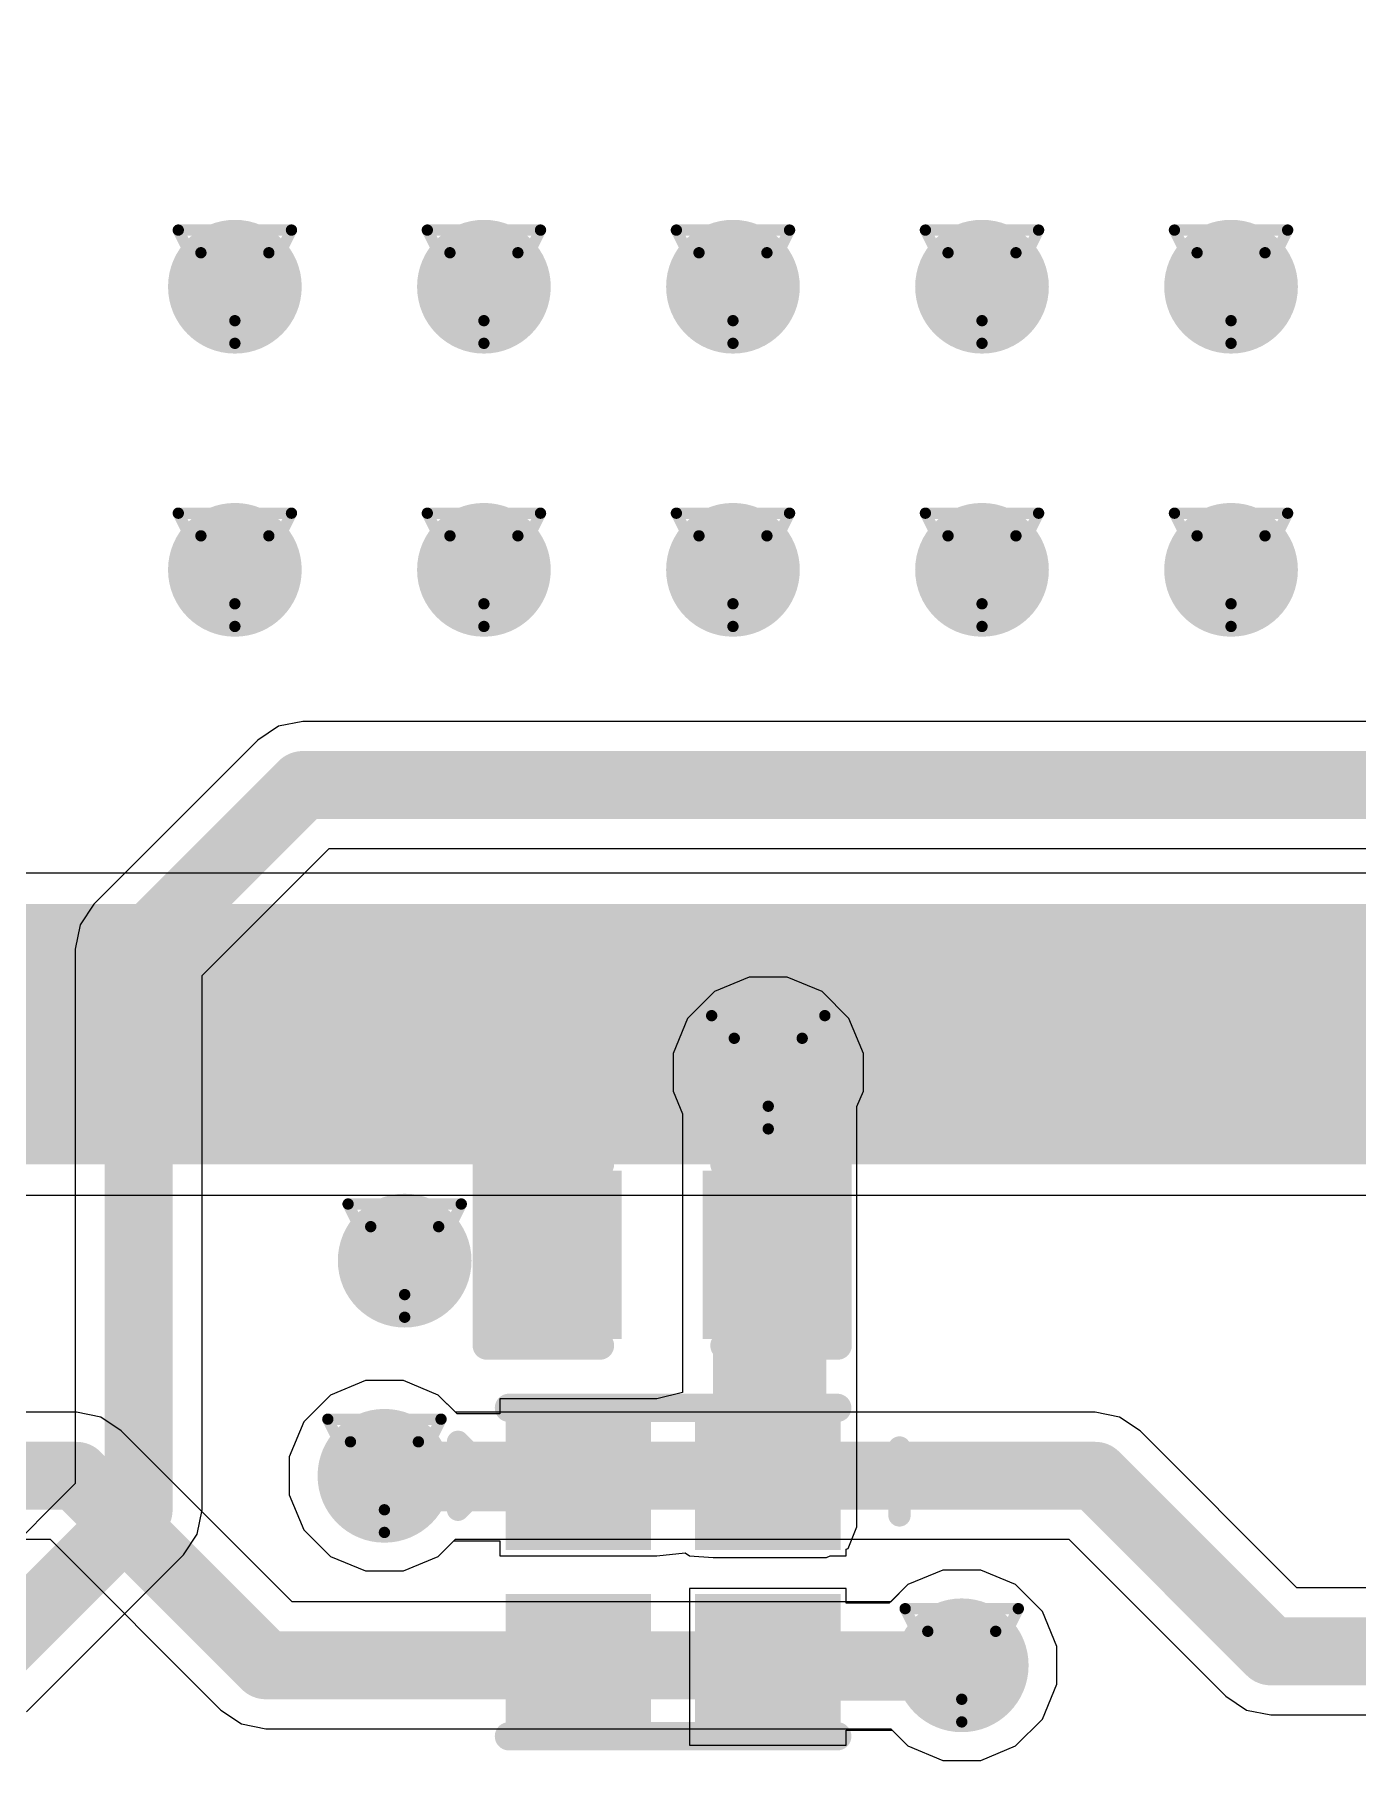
# Model space of a CAD drawing. Header units: inches. Extents: x -3 to 5381, y -57 to 5355.
# Drawn here: x 8.52 to 14.46, y -42.73 to -34.99 of the extents above; entities that cross this region are included whole.
import ezdxf

# ---------------------------------------------------------------- set-up
doc = ezdxf.new("R2010")
doc.units = ezdxf.units.IN
for name, color, linetype in [('Board_Outline', 216, 'Continuous'), ('Bottom Layer', 5, 'Continuous'), ('Drill Drawing', 1, 'Continuous'), ('Top Layer', 1, 'Continuous'), ('Top Overlay', 2, 'Continuous'), ('Top Paste', 8, 'Continuous'), ('Top Solder', 216, 'Continuous'), ('Via Holes', 16, 'Continuous')]:
    doc.layers.add(name, color=color, linetype=linetype)

msp = doc.modelspace()

# ---------------------------------------------------------------- hatches: boundary and pattern name
at = {"layer": 'Bottom Layer'}
h = msp.add_hatch(color=5, dxfattribs=at)
edge = h.paths.add_edge_path()
edge.add_arc((9.4234, -36.1188), 0.3, 0, 360)
h = msp.add_hatch(color=5, dxfattribs=at)
edge = h.paths.add_edge_path()
edge.add_arc((10.541, -36.1188), 0.3, 0, 360)
h = msp.add_hatch(color=5, dxfattribs=at)
edge = h.paths.add_edge_path()
edge.add_arc((11.6586, -36.1188), 0.3, 0, 360)
h = msp.add_hatch(color=5, dxfattribs=at)
edge = h.paths.add_edge_path()
edge.add_arc((12.7762, -36.1188), 0.3, 0, 360)
h = msp.add_hatch(color=5, dxfattribs=at)
edge = h.paths.add_edge_path()
edge.add_arc((13.8938, -36.1188), 0.3, 0, 360)
h = msp.add_hatch(color=5, dxfattribs=at)
edge = h.paths.add_edge_path()
edge.add_arc((9.4234, -37.3888), 0.3, 0, 360)
h = msp.add_hatch(color=5, dxfattribs=at)
edge = h.paths.add_edge_path()
edge.add_arc((10.541, -37.3888), 0.3, 0, 360)
h = msp.add_hatch(color=5, dxfattribs=at)
edge = h.paths.add_edge_path()
edge.add_arc((11.6586, -37.3888), 0.3, 0, 360)
h = msp.add_hatch(color=5, dxfattribs=at)
edge = h.paths.add_edge_path()
edge.add_arc((12.7762, -37.3888), 0.3, 0, 360)
h = msp.add_hatch(color=5, dxfattribs=at)
edge = h.paths.add_edge_path()
edge.add_arc((13.8938, -37.3888), 0.3, 0, 360)
msp.add_hatch(color=5, dxfattribs=at).paths.add_polyline_path([(6.477, -40.0558), (22.0726, -40.0558), (22.0726, -38.8874), (6.477, -38.8874)])
h = msp.add_hatch(color=5, dxfattribs=at)
edge = h.paths.add_edge_path()
edge.add_arc((11.8169, -39.6426), 0.3, 0, 360)
h = msp.add_hatch(color=5, dxfattribs=at)
edge = h.paths.add_edge_path()
edge.add_arc((10.1854, -40.4876), 0.3, 0, 360)
h = msp.add_hatch(color=5, dxfattribs=at)
edge = h.paths.add_edge_path()
edge.add_arc((10.0945, -41.4528), 0.3, 0, 360)
h = msp.add_hatch(color=5, dxfattribs=at)
edge = h.paths.add_edge_path()
edge.add_arc((12.6853, -42.3028), 0.3, 0, 360)
at = {"layer": 'Top Layer'}
h = msp.add_hatch(color=1, dxfattribs=at)
edge = h.paths.add_edge_path()
edge.add_arc((9.4234, -36.1188), 0.3, 0, 360)
h = msp.add_hatch(color=1, dxfattribs=at)
edge = h.paths.add_edge_path()
edge.add_arc((10.541, -36.1188), 0.3, 0, 360)
h = msp.add_hatch(color=1, dxfattribs=at)
edge = h.paths.add_edge_path()
edge.add_arc((11.6586, -36.1188), 0.3, 0, 360)
h = msp.add_hatch(color=1, dxfattribs=at)
edge = h.paths.add_edge_path()
edge.add_arc((12.7762, -36.1188), 0.3, 0, 360)
h = msp.add_hatch(color=1, dxfattribs=at)
edge = h.paths.add_edge_path()
edge.add_arc((13.8938, -36.1188), 0.3, 0, 360)
h = msp.add_hatch(color=1, dxfattribs=at)
edge = h.paths.add_edge_path()
edge.add_arc((9.4234, -37.3888), 0.3, 0, 360)
h = msp.add_hatch(color=1, dxfattribs=at)
edge = h.paths.add_edge_path()
edge.add_arc((10.541, -37.3888), 0.3, 0, 360)
h = msp.add_hatch(color=1, dxfattribs=at)
edge = h.paths.add_edge_path()
edge.add_arc((11.6586, -37.3888), 0.3, 0, 360)
h = msp.add_hatch(color=1, dxfattribs=at)
edge = h.paths.add_edge_path()
edge.add_arc((12.7762, -37.3888), 0.3, 0, 360)
h = msp.add_hatch(color=1, dxfattribs=at)
edge = h.paths.add_edge_path()
edge.add_arc((13.8938, -37.3888), 0.3, 0, 360)
h = msp.add_hatch(color=1, dxfattribs=at)
edge = h.paths.add_edge_path()
edge.add_arc((11.8169, -39.6426), 0.3, 0, 360)
for points in [[(11.5697, -41.6814), (12.0777, -41.6814), (12.0777, -39.497), (11.5697, -39.497)], [(11.0998, -40.1447), (11.0998, -40.7797), (10.6426, -40.7797), (10.6426, -40.1447)], [(12.0396, -40.1447), (12.0396, -40.7797), (11.5824, -40.7797), (11.5824, -40.1447)], [(10.7399, -41.2346), (11.1899, -41.2346), (11.1899, -41.6846), (10.7399, -41.6846)], [(11.5899, -41.2346), (12.0399, -41.2346), (12.0399, -41.6846), (11.5899, -41.6846)], [(11.1899, -42.0846), (11.1899, -42.5346), (10.7399, -42.5346), (10.7399, -42.0846)], [(12.0399, -42.0846), (12.0399, -42.5346), (11.5899, -42.5346), (11.5899, -42.0846)]]:
    msp.add_hatch(color=1, dxfattribs=at).paths.add_polyline_path(points)
h = msp.add_hatch(color=1, dxfattribs=at)
edge = h.paths.add_edge_path()
edge.add_arc((10.1854, -40.4876), 0.3, 0, 360)
h = msp.add_hatch(color=1, dxfattribs=at)
edge = h.paths.add_edge_path()
edge.add_arc((10.0945, -41.4528), 0.3, 0, 360)
h = msp.add_hatch(color=1, dxfattribs=at)
edge = h.paths.add_edge_path()
edge.add_arc((12.6853, -42.3028), 0.3, 0, 360)
at = {"layer": 'Top Paste'}
for points in [[(11.0998, -40.1447), (11.0998, -40.7797), (10.6426, -40.7797), (10.6426, -40.1447)], [(12.0396, -40.1447), (12.0396, -40.7797), (11.5824, -40.7797), (11.5824, -40.1447)], [(10.7399, -41.2346), (11.1899, -41.2346), (11.1899, -41.6846), (10.7399, -41.6846)], [(11.5899, -41.2346), (12.0399, -41.2346), (12.0399, -41.6846), (11.5899, -41.6846)], [(11.1899, -42.0846), (11.1899, -42.5346), (10.7399, -42.5346), (10.7399, -42.0846)], [(12.0399, -42.0846), (12.0399, -42.5346), (11.5899, -42.5346), (11.5899, -42.0846)]]:
    msp.add_hatch(color=8, dxfattribs=at).paths.add_polyline_path(points)
at = {"layer": 'Top Solder'}
for points in [[(11.1598, -40.0847), (11.1598, -40.8397), (10.5826, -40.8397), (10.5826, -40.0847)], [(12.0996, -40.0847), (12.0996, -40.8397), (11.5224, -40.8397), (11.5224, -40.0847)], [(10.6383, -41.133), (11.2915, -41.133), (11.2915, -41.7862), (10.6383, -41.7862)], [(11.4883, -41.133), (12.1415, -41.133), (12.1415, -41.7862), (11.4883, -41.7862)], [(11.2915, -41.983), (11.2915, -42.6362), (10.6383, -42.6362), (10.6383, -41.983)], [(12.1415, -41.983), (12.1415, -42.6362), (11.4883, -42.6362), (11.4883, -41.983)]]:
    msp.add_hatch(color=216, dxfattribs=at).paths.add_polyline_path(points)
at = {"layer": 'Via Holes'}
h = msp.add_hatch(color=7, dxfattribs=at)
edge = h.paths.add_edge_path()
edge.add_arc((9.4234, -36.1188), 0.15, 0, 360)
h = msp.add_hatch(color=7, dxfattribs=at)
edge = h.paths.add_edge_path()
edge.add_arc((10.541, -36.1188), 0.15, 0, 360)
h = msp.add_hatch(color=7, dxfattribs=at)
edge = h.paths.add_edge_path()
edge.add_arc((11.6586, -36.1188), 0.15, 0, 360)
h = msp.add_hatch(color=7, dxfattribs=at)
edge = h.paths.add_edge_path()
edge.add_arc((12.7762, -36.1188), 0.15, 0, 360)
h = msp.add_hatch(color=7, dxfattribs=at)
edge = h.paths.add_edge_path()
edge.add_arc((13.8938, -36.1188), 0.15, 0, 360)
h = msp.add_hatch(color=7, dxfattribs=at)
edge = h.paths.add_edge_path()
edge.add_arc((9.4234, -37.3888), 0.15, 0, 360)
h = msp.add_hatch(color=7, dxfattribs=at)
edge = h.paths.add_edge_path()
edge.add_arc((10.541, -37.3888), 0.15, 0, 360)
h = msp.add_hatch(color=7, dxfattribs=at)
edge = h.paths.add_edge_path()
edge.add_arc((11.6586, -37.3888), 0.15, 0, 360)
h = msp.add_hatch(color=7, dxfattribs=at)
edge = h.paths.add_edge_path()
edge.add_arc((12.7762, -37.3888), 0.15, 0, 360)
h = msp.add_hatch(color=7, dxfattribs=at)
edge = h.paths.add_edge_path()
edge.add_arc((13.8938, -37.3888), 0.15, 0, 360)
h = msp.add_hatch(color=7, dxfattribs=at)
edge = h.paths.add_edge_path()
edge.add_arc((11.8169, -39.6426), 0.15, 0, 360)
h = msp.add_hatch(color=7, dxfattribs=at)
edge = h.paths.add_edge_path()
edge.add_arc((10.1854, -40.4876), 0.15, 0, 360)
h = msp.add_hatch(color=7, dxfattribs=at)
edge = h.paths.add_edge_path()
edge.add_arc((10.0945, -41.4528), 0.15, 0, 360)
h = msp.add_hatch(color=7, dxfattribs=at)
edge = h.paths.add_edge_path()
edge.add_arc((12.6853, -42.3028), 0.15, 0, 360)

# ---------------------------------------------------------------- linework, layer by layer
at = {"layer": 'Board_Outline'}
msp.add_lwpolyline([(2.4183, -24.9819, 0.1524, 0.1524, -0.852847), (3.3673, -38.2788, 0.1524, 0.1524, 0)], format="xyseb", dxfattribs=at)
at = {"layer": 'Bottom Layer'}
for p, q in [((22.0726, -38.7499), (6.477, -38.7499)), ((6.477, -40.1933), (22.0726, -40.1933)), ((10.0096, -41.0258), (9.8527, -41.0908)), ((10.1795, -41.0258), (10.0096, -41.0258)), ((10.3364, -41.0908), (10.1795, -41.0258)), ((9.8527, -41.0908), (9.7325, -41.2109)), ((10.4135, -41.1679), (10.3364, -41.0908)), ((8.7122, -41.1679), (5.4752, -41.1679)), ((8.8212, -41.1896), (8.7122, -41.1679)), ((8.7122, -41.1679), (8.7122, -41.1679)), ((13.2842, -41.1679), (10.4135, -41.1679)), ((13.3932, -41.1896), (13.2842, -41.1679)), ((13.2842, -41.1679), (13.2842, -41.1679)), ((8.9136, -41.2514), (8.8212, -41.1896)), ((9.6802, -42.0179), (8.9136, -41.2514)), ((9.7325, -41.2109), (9.6675, -41.3679)), ((13.4856, -41.2514), (13.3932, -41.1896)), ((14.1896, -41.9553), (13.4856, -41.2514)), ((9.6675, -41.3679), (9.6675, -41.5377)), ((9.6675, -41.5377), (9.7325, -41.6947)), ((9.7325, -41.6947), (9.8527, -41.8148)), ((5.4752, -41.7377), (8.5942, -41.7377)), ((8.5942, -41.7377), (9.3608, -42.5042)), ((10.3364, -41.8148), (10.4135, -41.7377)), ((10.4135, -41.7377), (13.1662, -41.7377)), ((13.1662, -41.7377), (13.8702, -42.4416)), ((9.8527, -41.8148), (10.0096, -41.8798)), ((10.0096, -41.8798), (10.1795, -41.8798)), ((10.1795, -41.8798), (10.3364, -41.8148)), ((12.6004, -41.8758), (12.4435, -41.9408)), ((12.7703, -41.8758), (12.6004, -41.8758)), ((12.9272, -41.9408), (12.7703, -41.8758)), ((12.4435, -41.9408), (12.3663, -42.0179)), ((13.0473, -42.0609), (12.9272, -41.9408)), ((14.7984, -41.9553), (14.1896, -41.9553)), ((12.3663, -42.0179), (9.6802, -42.0179)), ((13.1123, -42.2179), (13.0473, -42.0609)), ((13.1123, -42.3877), (13.1123, -42.2179)), ((13.0473, -42.5447), (13.1123, -42.3877)), ((9.3608, -42.5042), (9.3608, -42.5042)), ((9.3608, -42.5042), (9.4532, -42.566)), ((13.8702, -42.4416), (13.8702, -42.4416)), ((13.8702, -42.4416), (13.9626, -42.5034)), ((13.9626, -42.5034), (14.0716, -42.5251)), ((9.4532, -42.566), (9.5622, -42.5877)), ((12.9272, -42.6648), (13.0473, -42.5447)), ((14.0716, -42.5251), (17.2536, -42.5251)), ((9.5622, -42.5877), (9.5622, -42.5877)), ((9.5622, -42.5877), (12.3663, -42.5877)), ((12.3663, -42.5877), (12.4435, -42.6648)), ((12.4435, -42.6648), (12.6004, -42.7298)), ((12.6004, -42.7298), (12.7703, -42.7298)), ((12.7703, -42.7298), (12.9272, -42.6648))]:
    msp.add_line(p, q, dxfattribs=at)
for points in [[(5.1562, -41.4528, 0.3048, 0.3048, 0), (8.7122, -41.4528, 0.3048, 0.3048, 0)], [(8.7122, -41.4528, 0.3048, 0.3048, 0), (9.5622, -42.3028, 0.3048, 0.3048, 0)], [(10.0945, -41.4528, 0.3048, 0.3048, 0), (13.2842, -41.4528, 0.3048, 0.3048, 0)], [(13.2842, -41.4528, 0.3048, 0.3048, 0), (14.0716, -42.2402, 0.3048, 0.3048, 0)], [(14.0716, -42.2402, 0.3048, 0.3048, 0), (17.5611, -42.2402, 0.3048, 0.3048, 0)], [(9.5622, -42.3028, 0.3048, 0.3048, 0), (12.6853, -42.3028, 0.3048, 0.3048, 0)]]:
    msp.add_lwpolyline(points, format="xyseb", dxfattribs=at)
for points in [[(8.636, -41.4528, 0.1524, 0.1524, 1), (8.7884, -41.4528, 0.1524, 0.1524, 1)], [(8.636, -41.4528, 0.1524, 0.1524, 1), (8.7884, -41.4528, 0.1524, 0.1524, 1)], [(10.0183, -41.4528, 0.1524, 0.1524, 1), (10.1707, -41.4528, 0.1524, 0.1524, 1)], [(13.208, -41.4528, 0.1524, 0.1524, 1), (13.3604, -41.4528, 0.1524, 0.1524, 1)], [(13.208, -41.4528, 0.1524, 0.1524, 1), (13.3604, -41.4528, 0.1524, 0.1524, 1)], [(13.9954, -42.2402, 0.1524, 0.1524, 1), (14.1478, -42.2402, 0.1524, 0.1524, 1)], [(13.9954, -42.2402, 0.1524, 0.1524, 1), (14.1478, -42.2402, 0.1524, 0.1524, 1)], [(9.486, -42.3028, 0.1524, 0.1524, 1), (9.6384, -42.3028, 0.1524, 0.1524, 1)], [(9.486, -42.3028, 0.1524, 0.1524, 1), (9.6384, -42.3028, 0.1524, 0.1524, 1)], [(12.6091, -42.3028, 0.1524, 0.1524, 1), (12.7615, -42.3028, 0.1524, 0.1524, 1)]]:
    msp.add_lwpolyline(points, format="xyseb", close=True, dxfattribs=at)
at = {"layer": 'Drill Drawing'}
for points in [[(9.1694, -35.8648, 0.0508, 0.0508, 0), (9.6774, -35.8648, 0.0508, 0.0508, 0)], [(9.1694, -35.8648, 0.0508, 0.0508, 0), (9.4234, -36.3728, 0.0508, 0.0508, 0)], [(9.4234, -36.3728, 0.0508, 0.0508, 0), (9.6774, -35.8648, 0.0508, 0.0508, 0)], [(10.287, -35.8648, 0.0508, 0.0508, 0), (10.795, -35.8648, 0.0508, 0.0508, 0)], [(10.287, -35.8648, 0.0508, 0.0508, 0), (10.541, -36.3728, 0.0508, 0.0508, 0)], [(10.541, -36.3728, 0.0508, 0.0508, 0), (10.795, -35.8648, 0.0508, 0.0508, 0)], [(11.4046, -35.8648, 0.0508, 0.0508, 0), (11.9126, -35.8648, 0.0508, 0.0508, 0)], [(11.4046, -35.8648, 0.0508, 0.0508, 0), (11.6586, -36.3728, 0.0508, 0.0508, 0)], [(11.6586, -36.3728, 0.0508, 0.0508, 0), (11.9126, -35.8648, 0.0508, 0.0508, 0)], [(12.5222, -35.8648, 0.0508, 0.0508, 0), (13.0302, -35.8648, 0.0508, 0.0508, 0)], [(12.5222, -35.8648, 0.0508, 0.0508, 0), (12.7762, -36.3728, 0.0508, 0.0508, 0)], [(12.7762, -36.3728, 0.0508, 0.0508, 0), (13.0302, -35.8648, 0.0508, 0.0508, 0)], [(13.6398, -35.8648, 0.0508, 0.0508, 0), (14.1478, -35.8648, 0.0508, 0.0508, 0)], [(13.6398, -35.8648, 0.0508, 0.0508, 0), (13.8938, -36.3728, 0.0508, 0.0508, 0)], [(13.8938, -36.3728, 0.0508, 0.0508, 0), (14.1478, -35.8648, 0.0508, 0.0508, 0)], [(9.271, -35.9664, 0.0508, 0.0508, 0), (9.5758, -35.9664, 0.0508, 0.0508, 0)], [(9.271, -35.9664, 0.0508, 0.0508, 0), (9.4234, -36.2712, 0.0508, 0.0508, 0)], [(9.4234, -36.2712, 0.0508, 0.0508, 0), (9.5758, -35.9664, 0.0508, 0.0508, 0)], [(10.3886, -35.9664, 0.0508, 0.0508, 0), (10.6934, -35.9664, 0.0508, 0.0508, 0)], [(10.3886, -35.9664, 0.0508, 0.0508, 0), (10.541, -36.2712, 0.0508, 0.0508, 0)], [(10.541, -36.2712, 0.0508, 0.0508, 0), (10.6934, -35.9664, 0.0508, 0.0508, 0)], [(11.5062, -35.9664, 0.0508, 0.0508, 0), (11.811, -35.9664, 0.0508, 0.0508, 0)], [(11.5062, -35.9664, 0.0508, 0.0508, 0), (11.6586, -36.2712, 0.0508, 0.0508, 0)], [(11.6586, -36.2712, 0.0508, 0.0508, 0), (11.811, -35.9664, 0.0508, 0.0508, 0)], [(12.6238, -35.9664, 0.0508, 0.0508, 0), (12.9286, -35.9664, 0.0508, 0.0508, 0)], [(12.6238, -35.9664, 0.0508, 0.0508, 0), (12.7762, -36.2712, 0.0508, 0.0508, 0)], [(12.7762, -36.2712, 0.0508, 0.0508, 0), (12.9286, -35.9664, 0.0508, 0.0508, 0)], [(13.7414, -35.9664, 0.0508, 0.0508, 0), (14.0462, -35.9664, 0.0508, 0.0508, 0)], [(13.7414, -35.9664, 0.0508, 0.0508, 0), (13.8938, -36.2712, 0.0508, 0.0508, 0)], [(13.8938, -36.2712, 0.0508, 0.0508, 0), (14.0462, -35.9664, 0.0508, 0.0508, 0)], [(9.1694, -37.1348, 0.0508, 0.0508, 0), (9.6774, -37.1348, 0.0508, 0.0508, 0)], [(9.1694, -37.1348, 0.0508, 0.0508, 0), (9.4234, -37.6428, 0.0508, 0.0508, 0)], [(9.4234, -37.6428, 0.0508, 0.0508, 0), (9.6774, -37.1348, 0.0508, 0.0508, 0)], [(10.287, -37.1348, 0.0508, 0.0508, 0), (10.795, -37.1348, 0.0508, 0.0508, 0)], [(10.287, -37.1348, 0.0508, 0.0508, 0), (10.541, -37.6428, 0.0508, 0.0508, 0)], [(10.541, -37.6428, 0.0508, 0.0508, 0), (10.795, -37.1348, 0.0508, 0.0508, 0)], [(11.4046, -37.1348, 0.0508, 0.0508, 0), (11.9126, -37.1348, 0.0508, 0.0508, 0)], [(11.4046, -37.1348, 0.0508, 0.0508, 0), (11.6586, -37.6428, 0.0508, 0.0508, 0)], [(11.6586, -37.6428, 0.0508, 0.0508, 0), (11.9126, -37.1348, 0.0508, 0.0508, 0)], [(12.5222, -37.1348, 0.0508, 0.0508, 0), (13.0302, -37.1348, 0.0508, 0.0508, 0)], [(12.5222, -37.1348, 0.0508, 0.0508, 0), (12.7762, -37.6428, 0.0508, 0.0508, 0)], [(12.7762, -37.6428, 0.0508, 0.0508, 0), (13.0302, -37.1348, 0.0508, 0.0508, 0)], [(13.6398, -37.1348, 0.0508, 0.0508, 0), (14.1478, -37.1348, 0.0508, 0.0508, 0)], [(13.6398, -37.1348, 0.0508, 0.0508, 0), (13.8938, -37.6428, 0.0508, 0.0508, 0)], [(13.8938, -37.6428, 0.0508, 0.0508, 0), (14.1478, -37.1348, 0.0508, 0.0508, 0)], [(9.271, -37.2364, 0.0508, 0.0508, 0), (9.5758, -37.2364, 0.0508, 0.0508, 0)], [(9.271, -37.2364, 0.0508, 0.0508, 0), (9.4234, -37.5412, 0.0508, 0.0508, 0)], [(9.4234, -37.5412, 0.0508, 0.0508, 0), (9.5758, -37.2364, 0.0508, 0.0508, 0)], [(10.3886, -37.2364, 0.0508, 0.0508, 0), (10.6934, -37.2364, 0.0508, 0.0508, 0)], [(10.3886, -37.2364, 0.0508, 0.0508, 0), (10.541, -37.5412, 0.0508, 0.0508, 0)], [(10.541, -37.5412, 0.0508, 0.0508, 0), (10.6934, -37.2364, 0.0508, 0.0508, 0)], [(11.5062, -37.2364, 0.0508, 0.0508, 0), (11.811, -37.2364, 0.0508, 0.0508, 0)], [(11.5062, -37.2364, 0.0508, 0.0508, 0), (11.6586, -37.5412, 0.0508, 0.0508, 0)], [(11.6586, -37.5412, 0.0508, 0.0508, 0), (11.811, -37.2364, 0.0508, 0.0508, 0)], [(12.6238, -37.2364, 0.0508, 0.0508, 0), (12.9286, -37.2364, 0.0508, 0.0508, 0)], [(12.6238, -37.2364, 0.0508, 0.0508, 0), (12.7762, -37.5412, 0.0508, 0.0508, 0)], [(12.7762, -37.5412, 0.0508, 0.0508, 0), (12.9286, -37.2364, 0.0508, 0.0508, 0)], [(13.7414, -37.2364, 0.0508, 0.0508, 0), (14.0462, -37.2364, 0.0508, 0.0508, 0)], [(13.7414, -37.2364, 0.0508, 0.0508, 0), (13.8938, -37.5412, 0.0508, 0.0508, 0)], [(13.8938, -37.5412, 0.0508, 0.0508, 0), (14.0462, -37.2364, 0.0508, 0.0508, 0)], [(11.5629, -39.3886, 0.0508, 0.0508, 0), (12.0709, -39.3886, 0.0508, 0.0508, 0)], [(11.5629, -39.3886, 0.0508, 0.0508, 0), (11.8169, -39.8966, 0.0508, 0.0508, 0)], [(11.8169, -39.8966, 0.0508, 0.0508, 0), (12.0709, -39.3886, 0.0508, 0.0508, 0)], [(11.6645, -39.4902, 0.0508, 0.0508, 0), (11.9693, -39.4902, 0.0508, 0.0508, 0)], [(11.6645, -39.4902, 0.0508, 0.0508, 0), (11.8169, -39.795, 0.0508, 0.0508, 0)], [(11.8169, -39.795, 0.0508, 0.0508, 0), (11.9693, -39.4902, 0.0508, 0.0508, 0)], [(9.9314, -40.2336, 0.0508, 0.0508, 0), (10.4394, -40.2336, 0.0508, 0.0508, 0)], [(9.9314, -40.2336, 0.0508, 0.0508, 0), (10.1854, -40.7416, 0.0508, 0.0508, 0)], [(10.1854, -40.7416, 0.0508, 0.0508, 0), (10.4394, -40.2336, 0.0508, 0.0508, 0)], [(10.033, -40.3352, 0.0508, 0.0508, 0), (10.3378, -40.3352, 0.0508, 0.0508, 0)], [(10.033, -40.3352, 0.0508, 0.0508, 0), (10.1854, -40.64, 0.0508, 0.0508, 0)], [(10.1854, -40.64, 0.0508, 0.0508, 0), (10.3378, -40.3352, 0.0508, 0.0508, 0)], [(9.8405, -41.1988, 0.0508, 0.0508, 0), (10.3485, -41.1988, 0.0508, 0.0508, 0)], [(9.8405, -41.1988, 0.0508, 0.0508, 0), (10.0945, -41.7068, 0.0508, 0.0508, 0)], [(10.0945, -41.7068, 0.0508, 0.0508, 0), (10.3485, -41.1988, 0.0508, 0.0508, 0)], [(9.9421, -41.3004, 0.0508, 0.0508, 0), (10.2469, -41.3004, 0.0508, 0.0508, 0)], [(9.9421, -41.3004, 0.0508, 0.0508, 0), (10.0945, -41.6052, 0.0508, 0.0508, 0)], [(10.0945, -41.6052, 0.0508, 0.0508, 0), (10.2469, -41.3004, 0.0508, 0.0508, 0)], [(12.4313, -42.0488, 0.0508, 0.0508, 0), (12.9393, -42.0488, 0.0508, 0.0508, 0)], [(12.4313, -42.0488, 0.0508, 0.0508, 0), (12.6853, -42.5568, 0.0508, 0.0508, 0)], [(12.6853, -42.5568, 0.0508, 0.0508, 0), (12.9393, -42.0488, 0.0508, 0.0508, 0)], [(12.5329, -42.1504, 0.0508, 0.0508, 0), (12.8377, -42.1504, 0.0508, 0.0508, 0)], [(12.5329, -42.1504, 0.0508, 0.0508, 0), (12.6853, -42.4552, 0.0508, 0.0508, 0)], [(12.6853, -42.4552, 0.0508, 0.0508, 0), (12.8377, -42.1504, 0.0508, 0.0508, 0)]]:
    msp.add_lwpolyline(points, format="xyseb", dxfattribs=at)
for points in [[(9.1567, -35.8648, 0.0254, 0.0254, 1), (9.1821, -35.8648, 0.0254, 0.0254, 1)], [(9.1567, -35.8648, 0.0254, 0.0254, 1), (9.1821, -35.8648, 0.0254, 0.0254, 1)], [(9.6647, -35.8648, 0.0254, 0.0254, 1), (9.6901, -35.8648, 0.0254, 0.0254, 1)], [(9.6647, -35.8648, 0.0254, 0.0254, 1), (9.6901, -35.8648, 0.0254, 0.0254, 1)], [(10.2743, -35.8648, 0.0254, 0.0254, 1), (10.2997, -35.8648, 0.0254, 0.0254, 1)], [(10.2743, -35.8648, 0.0254, 0.0254, 1), (10.2997, -35.8648, 0.0254, 0.0254, 1)], [(10.7823, -35.8648, 0.0254, 0.0254, 1), (10.8077, -35.8648, 0.0254, 0.0254, 1)], [(10.7823, -35.8648, 0.0254, 0.0254, 1), (10.8077, -35.8648, 0.0254, 0.0254, 1)], [(11.3919, -35.8648, 0.0254, 0.0254, 1), (11.4173, -35.8648, 0.0254, 0.0254, 1)], [(11.3919, -35.8648, 0.0254, 0.0254, 1), (11.4173, -35.8648, 0.0254, 0.0254, 1)], [(11.8999, -35.8648, 0.0254, 0.0254, 1), (11.9253, -35.8648, 0.0254, 0.0254, 1)], [(11.8999, -35.8648, 0.0254, 0.0254, 1), (11.9253, -35.8648, 0.0254, 0.0254, 1)], [(12.5095, -35.8648, 0.0254, 0.0254, 1), (12.5349, -35.8648, 0.0254, 0.0254, 1)], [(12.5095, -35.8648, 0.0254, 0.0254, 1), (12.5349, -35.8648, 0.0254, 0.0254, 1)], [(13.0175, -35.8648, 0.0254, 0.0254, 1), (13.0429, -35.8648, 0.0254, 0.0254, 1)], [(13.0175, -35.8648, 0.0254, 0.0254, 1), (13.0429, -35.8648, 0.0254, 0.0254, 1)], [(13.6271, -35.8648, 0.0254, 0.0254, 1), (13.6525, -35.8648, 0.0254, 0.0254, 1)], [(13.6271, -35.8648, 0.0254, 0.0254, 1), (13.6525, -35.8648, 0.0254, 0.0254, 1)], [(14.1351, -35.8648, 0.0254, 0.0254, 1), (14.1605, -35.8648, 0.0254, 0.0254, 1)], [(14.1351, -35.8648, 0.0254, 0.0254, 1), (14.1605, -35.8648, 0.0254, 0.0254, 1)], [(9.2583, -35.9664, 0.0254, 0.0254, 1), (9.2837, -35.9664, 0.0254, 0.0254, 1)], [(9.2583, -35.9664, 0.0254, 0.0254, 1), (9.2837, -35.9664, 0.0254, 0.0254, 1)], [(9.5631, -35.9664, 0.0254, 0.0254, 1), (9.5885, -35.9664, 0.0254, 0.0254, 1)], [(9.5631, -35.9664, 0.0254, 0.0254, 1), (9.5885, -35.9664, 0.0254, 0.0254, 1)], [(10.3759, -35.9664, 0.0254, 0.0254, 1), (10.4013, -35.9664, 0.0254, 0.0254, 1)], [(10.3759, -35.9664, 0.0254, 0.0254, 1), (10.4013, -35.9664, 0.0254, 0.0254, 1)], [(10.6807, -35.9664, 0.0254, 0.0254, 1), (10.7061, -35.9664, 0.0254, 0.0254, 1)], [(10.6807, -35.9664, 0.0254, 0.0254, 1), (10.7061, -35.9664, 0.0254, 0.0254, 1)], [(11.4935, -35.9664, 0.0254, 0.0254, 1), (11.5189, -35.9664, 0.0254, 0.0254, 1)], [(11.4935, -35.9664, 0.0254, 0.0254, 1), (11.5189, -35.9664, 0.0254, 0.0254, 1)], [(11.7983, -35.9664, 0.0254, 0.0254, 1), (11.8237, -35.9664, 0.0254, 0.0254, 1)], [(11.7983, -35.9664, 0.0254, 0.0254, 1), (11.8237, -35.9664, 0.0254, 0.0254, 1)], [(12.6111, -35.9664, 0.0254, 0.0254, 1), (12.6365, -35.9664, 0.0254, 0.0254, 1)], [(12.6111, -35.9664, 0.0254, 0.0254, 1), (12.6365, -35.9664, 0.0254, 0.0254, 1)], [(12.9159, -35.9664, 0.0254, 0.0254, 1), (12.9413, -35.9664, 0.0254, 0.0254, 1)], [(12.9159, -35.9664, 0.0254, 0.0254, 1), (12.9413, -35.9664, 0.0254, 0.0254, 1)], [(13.7287, -35.9664, 0.0254, 0.0254, 1), (13.7541, -35.9664, 0.0254, 0.0254, 1)], [(13.7287, -35.9664, 0.0254, 0.0254, 1), (13.7541, -35.9664, 0.0254, 0.0254, 1)], [(14.0335, -35.9664, 0.0254, 0.0254, 1), (14.0589, -35.9664, 0.0254, 0.0254, 1)], [(14.0335, -35.9664, 0.0254, 0.0254, 1), (14.0589, -35.9664, 0.0254, 0.0254, 1)], [(9.4107, -36.2712, 0.0254, 0.0254, 1), (9.4361, -36.2712, 0.0254, 0.0254, 1)], [(9.4107, -36.2712, 0.0254, 0.0254, 1), (9.4361, -36.2712, 0.0254, 0.0254, 1)], [(10.5283, -36.2712, 0.0254, 0.0254, 1), (10.5537, -36.2712, 0.0254, 0.0254, 1)], [(10.5283, -36.2712, 0.0254, 0.0254, 1), (10.5537, -36.2712, 0.0254, 0.0254, 1)], [(11.6459, -36.2712, 0.0254, 0.0254, 1), (11.6713, -36.2712, 0.0254, 0.0254, 1)], [(11.6459, -36.2712, 0.0254, 0.0254, 1), (11.6713, -36.2712, 0.0254, 0.0254, 1)], [(12.7635, -36.2712, 0.0254, 0.0254, 1), (12.7889, -36.2712, 0.0254, 0.0254, 1)], [(12.7635, -36.2712, 0.0254, 0.0254, 1), (12.7889, -36.2712, 0.0254, 0.0254, 1)], [(13.8811, -36.2712, 0.0254, 0.0254, 1), (13.9065, -36.2712, 0.0254, 0.0254, 1)], [(13.8811, -36.2712, 0.0254, 0.0254, 1), (13.9065, -36.2712, 0.0254, 0.0254, 1)], [(9.4107, -36.3728, 0.0254, 0.0254, 1), (9.4361, -36.3728, 0.0254, 0.0254, 1)], [(9.4107, -36.3728, 0.0254, 0.0254, 1), (9.4361, -36.3728, 0.0254, 0.0254, 1)], [(10.5283, -36.3728, 0.0254, 0.0254, 1), (10.5537, -36.3728, 0.0254, 0.0254, 1)], [(10.5283, -36.3728, 0.0254, 0.0254, 1), (10.5537, -36.3728, 0.0254, 0.0254, 1)], [(11.6459, -36.3728, 0.0254, 0.0254, 1), (11.6713, -36.3728, 0.0254, 0.0254, 1)], [(11.6459, -36.3728, 0.0254, 0.0254, 1), (11.6713, -36.3728, 0.0254, 0.0254, 1)], [(12.7635, -36.3728, 0.0254, 0.0254, 1), (12.7889, -36.3728, 0.0254, 0.0254, 1)], [(12.7635, -36.3728, 0.0254, 0.0254, 1), (12.7889, -36.3728, 0.0254, 0.0254, 1)], [(13.8811, -36.3728, 0.0254, 0.0254, 1), (13.9065, -36.3728, 0.0254, 0.0254, 1)], [(13.8811, -36.3728, 0.0254, 0.0254, 1), (13.9065, -36.3728, 0.0254, 0.0254, 1)], [(9.1567, -37.1348, 0.0254, 0.0254, 1), (9.1821, -37.1348, 0.0254, 0.0254, 1)], [(9.1567, -37.1348, 0.0254, 0.0254, 1), (9.1821, -37.1348, 0.0254, 0.0254, 1)], [(9.6647, -37.1348, 0.0254, 0.0254, 1), (9.6901, -37.1348, 0.0254, 0.0254, 1)], [(9.6647, -37.1348, 0.0254, 0.0254, 1), (9.6901, -37.1348, 0.0254, 0.0254, 1)], [(10.2743, -37.1348, 0.0254, 0.0254, 1), (10.2997, -37.1348, 0.0254, 0.0254, 1)], [(10.2743, -37.1348, 0.0254, 0.0254, 1), (10.2997, -37.1348, 0.0254, 0.0254, 1)], [(10.7823, -37.1348, 0.0254, 0.0254, 1), (10.8077, -37.1348, 0.0254, 0.0254, 1)], [(10.7823, -37.1348, 0.0254, 0.0254, 1), (10.8077, -37.1348, 0.0254, 0.0254, 1)], [(11.3919, -37.1348, 0.0254, 0.0254, 1), (11.4173, -37.1348, 0.0254, 0.0254, 1)], [(11.3919, -37.1348, 0.0254, 0.0254, 1), (11.4173, -37.1348, 0.0254, 0.0254, 1)], [(11.8999, -37.1348, 0.0254, 0.0254, 1), (11.9253, -37.1348, 0.0254, 0.0254, 1)], [(11.8999, -37.1348, 0.0254, 0.0254, 1), (11.9253, -37.1348, 0.0254, 0.0254, 1)], [(12.5095, -37.1348, 0.0254, 0.0254, 1), (12.5349, -37.1348, 0.0254, 0.0254, 1)], [(12.5095, -37.1348, 0.0254, 0.0254, 1), (12.5349, -37.1348, 0.0254, 0.0254, 1)], [(13.0175, -37.1348, 0.0254, 0.0254, 1), (13.0429, -37.1348, 0.0254, 0.0254, 1)], [(13.0175, -37.1348, 0.0254, 0.0254, 1), (13.0429, -37.1348, 0.0254, 0.0254, 1)], [(13.6271, -37.1348, 0.0254, 0.0254, 1), (13.6525, -37.1348, 0.0254, 0.0254, 1)], [(13.6271, -37.1348, 0.0254, 0.0254, 1), (13.6525, -37.1348, 0.0254, 0.0254, 1)], [(14.1351, -37.1348, 0.0254, 0.0254, 1), (14.1605, -37.1348, 0.0254, 0.0254, 1)], [(14.1351, -37.1348, 0.0254, 0.0254, 1), (14.1605, -37.1348, 0.0254, 0.0254, 1)], [(9.2583, -37.2364, 0.0254, 0.0254, 1), (9.2837, -37.2364, 0.0254, 0.0254, 1)], [(9.2583, -37.2364, 0.0254, 0.0254, 1), (9.2837, -37.2364, 0.0254, 0.0254, 1)], [(9.5631, -37.2364, 0.0254, 0.0254, 1), (9.5885, -37.2364, 0.0254, 0.0254, 1)], [(9.5631, -37.2364, 0.0254, 0.0254, 1), (9.5885, -37.2364, 0.0254, 0.0254, 1)], [(10.3759, -37.2364, 0.0254, 0.0254, 1), (10.4013, -37.2364, 0.0254, 0.0254, 1)], [(10.3759, -37.2364, 0.0254, 0.0254, 1), (10.4013, -37.2364, 0.0254, 0.0254, 1)], [(10.6807, -37.2364, 0.0254, 0.0254, 1), (10.7061, -37.2364, 0.0254, 0.0254, 1)], [(10.6807, -37.2364, 0.0254, 0.0254, 1), (10.7061, -37.2364, 0.0254, 0.0254, 1)], [(11.4935, -37.2364, 0.0254, 0.0254, 1), (11.5189, -37.2364, 0.0254, 0.0254, 1)], [(11.4935, -37.2364, 0.0254, 0.0254, 1), (11.5189, -37.2364, 0.0254, 0.0254, 1)], [(11.7983, -37.2364, 0.0254, 0.0254, 1), (11.8237, -37.2364, 0.0254, 0.0254, 1)], [(11.7983, -37.2364, 0.0254, 0.0254, 1), (11.8237, -37.2364, 0.0254, 0.0254, 1)], [(12.6111, -37.2364, 0.0254, 0.0254, 1), (12.6365, -37.2364, 0.0254, 0.0254, 1)], [(12.6111, -37.2364, 0.0254, 0.0254, 1), (12.6365, -37.2364, 0.0254, 0.0254, 1)], [(12.9159, -37.2364, 0.0254, 0.0254, 1), (12.9413, -37.2364, 0.0254, 0.0254, 1)], [(12.9159, -37.2364, 0.0254, 0.0254, 1), (12.9413, -37.2364, 0.0254, 0.0254, 1)], [(13.7287, -37.2364, 0.0254, 0.0254, 1), (13.7541, -37.2364, 0.0254, 0.0254, 1)], [(13.7287, -37.2364, 0.0254, 0.0254, 1), (13.7541, -37.2364, 0.0254, 0.0254, 1)], [(14.0335, -37.2364, 0.0254, 0.0254, 1), (14.0589, -37.2364, 0.0254, 0.0254, 1)], [(14.0335, -37.2364, 0.0254, 0.0254, 1), (14.0589, -37.2364, 0.0254, 0.0254, 1)], [(9.4107, -37.5412, 0.0254, 0.0254, 1), (9.4361, -37.5412, 0.0254, 0.0254, 1)], [(9.4107, -37.5412, 0.0254, 0.0254, 1), (9.4361, -37.5412, 0.0254, 0.0254, 1)], [(10.5283, -37.5412, 0.0254, 0.0254, 1), (10.5537, -37.5412, 0.0254, 0.0254, 1)], [(10.5283, -37.5412, 0.0254, 0.0254, 1), (10.5537, -37.5412, 0.0254, 0.0254, 1)], [(11.6459, -37.5412, 0.0254, 0.0254, 1), (11.6713, -37.5412, 0.0254, 0.0254, 1)], [(11.6459, -37.5412, 0.0254, 0.0254, 1), (11.6713, -37.5412, 0.0254, 0.0254, 1)], [(12.7635, -37.5412, 0.0254, 0.0254, 1), (12.7889, -37.5412, 0.0254, 0.0254, 1)], [(12.7635, -37.5412, 0.0254, 0.0254, 1), (12.7889, -37.5412, 0.0254, 0.0254, 1)], [(13.8811, -37.5412, 0.0254, 0.0254, 1), (13.9065, -37.5412, 0.0254, 0.0254, 1)], [(13.8811, -37.5412, 0.0254, 0.0254, 1), (13.9065, -37.5412, 0.0254, 0.0254, 1)], [(9.4107, -37.6428, 0.0254, 0.0254, 1), (9.4361, -37.6428, 0.0254, 0.0254, 1)], [(9.4107, -37.6428, 0.0254, 0.0254, 1), (9.4361, -37.6428, 0.0254, 0.0254, 1)], [(10.5283, -37.6428, 0.0254, 0.0254, 1), (10.5537, -37.6428, 0.0254, 0.0254, 1)], [(10.5283, -37.6428, 0.0254, 0.0254, 1), (10.5537, -37.6428, 0.0254, 0.0254, 1)], [(11.6459, -37.6428, 0.0254, 0.0254, 1), (11.6713, -37.6428, 0.0254, 0.0254, 1)], [(11.6459, -37.6428, 0.0254, 0.0254, 1), (11.6713, -37.6428, 0.0254, 0.0254, 1)], [(12.7635, -37.6428, 0.0254, 0.0254, 1), (12.7889, -37.6428, 0.0254, 0.0254, 1)], [(12.7635, -37.6428, 0.0254, 0.0254, 1), (12.7889, -37.6428, 0.0254, 0.0254, 1)], [(13.8811, -37.6428, 0.0254, 0.0254, 1), (13.9065, -37.6428, 0.0254, 0.0254, 1)], [(13.8811, -37.6428, 0.0254, 0.0254, 1), (13.9065, -37.6428, 0.0254, 0.0254, 1)], [(11.5502, -39.3886, 0.0254, 0.0254, 1), (11.5756, -39.3886, 0.0254, 0.0254, 1)], [(11.5502, -39.3886, 0.0254, 0.0254, 1), (11.5756, -39.3886, 0.0254, 0.0254, 1)], [(12.0582, -39.3886, 0.0254, 0.0254, 1), (12.0836, -39.3886, 0.0254, 0.0254, 1)], [(12.0582, -39.3886, 0.0254, 0.0254, 1), (12.0836, -39.3886, 0.0254, 0.0254, 1)], [(11.6518, -39.4902, 0.0254, 0.0254, 1), (11.6772, -39.4902, 0.0254, 0.0254, 1)], [(11.6518, -39.4902, 0.0254, 0.0254, 1), (11.6772, -39.4902, 0.0254, 0.0254, 1)], [(11.9566, -39.4902, 0.0254, 0.0254, 1), (11.982, -39.4902, 0.0254, 0.0254, 1)], [(11.9566, -39.4902, 0.0254, 0.0254, 1), (11.982, -39.4902, 0.0254, 0.0254, 1)], [(11.8042, -39.795, 0.0254, 0.0254, 1), (11.8296, -39.795, 0.0254, 0.0254, 1)], [(11.8042, -39.795, 0.0254, 0.0254, 1), (11.8296, -39.795, 0.0254, 0.0254, 1)], [(11.8042, -39.8966, 0.0254, 0.0254, 1), (11.8296, -39.8966, 0.0254, 0.0254, 1)], [(11.8042, -39.8966, 0.0254, 0.0254, 1), (11.8296, -39.8966, 0.0254, 0.0254, 1)], [(9.9187, -40.2336, 0.0254, 0.0254, 1), (9.9441, -40.2336, 0.0254, 0.0254, 1)], [(9.9187, -40.2336, 0.0254, 0.0254, 1), (9.9441, -40.2336, 0.0254, 0.0254, 1)], [(10.4267, -40.2336, 0.0254, 0.0254, 1), (10.4521, -40.2336, 0.0254, 0.0254, 1)], [(10.4267, -40.2336, 0.0254, 0.0254, 1), (10.4521, -40.2336, 0.0254, 0.0254, 1)], [(10.0203, -40.3352, 0.0254, 0.0254, 1), (10.0457, -40.3352, 0.0254, 0.0254, 1)], [(10.0203, -40.3352, 0.0254, 0.0254, 1), (10.0457, -40.3352, 0.0254, 0.0254, 1)], [(10.3251, -40.3352, 0.0254, 0.0254, 1), (10.3505, -40.3352, 0.0254, 0.0254, 1)], [(10.3251, -40.3352, 0.0254, 0.0254, 1), (10.3505, -40.3352, 0.0254, 0.0254, 1)], [(10.1727, -40.64, 0.0254, 0.0254, 1), (10.1981, -40.64, 0.0254, 0.0254, 1)], [(10.1727, -40.64, 0.0254, 0.0254, 1), (10.1981, -40.64, 0.0254, 0.0254, 1)], [(10.1727, -40.7416, 0.0254, 0.0254, 1), (10.1981, -40.7416, 0.0254, 0.0254, 1)], [(10.1727, -40.7416, 0.0254, 0.0254, 1), (10.1981, -40.7416, 0.0254, 0.0254, 1)], [(9.8278, -41.1988, 0.0254, 0.0254, 1), (9.8532, -41.1988, 0.0254, 0.0254, 1)], [(9.8278, -41.1988, 0.0254, 0.0254, 1), (9.8532, -41.1988, 0.0254, 0.0254, 1)], [(10.3358, -41.1988, 0.0254, 0.0254, 1), (10.3612, -41.1988, 0.0254, 0.0254, 1)], [(10.3358, -41.1988, 0.0254, 0.0254, 1), (10.3612, -41.1988, 0.0254, 0.0254, 1)], [(9.9294, -41.3004, 0.0254, 0.0254, 1), (9.9548, -41.3004, 0.0254, 0.0254, 1)], [(9.9294, -41.3004, 0.0254, 0.0254, 1), (9.9548, -41.3004, 0.0254, 0.0254, 1)], [(10.2342, -41.3004, 0.0254, 0.0254, 1), (10.2596, -41.3004, 0.0254, 0.0254, 1)], [(10.2342, -41.3004, 0.0254, 0.0254, 1), (10.2596, -41.3004, 0.0254, 0.0254, 1)], [(10.0818, -41.6052, 0.0254, 0.0254, 1), (10.1072, -41.6052, 0.0254, 0.0254, 1)], [(10.0818, -41.6052, 0.0254, 0.0254, 1), (10.1072, -41.6052, 0.0254, 0.0254, 1)], [(10.0818, -41.7068, 0.0254, 0.0254, 1), (10.1072, -41.7068, 0.0254, 0.0254, 1)], [(10.0818, -41.7068, 0.0254, 0.0254, 1), (10.1072, -41.7068, 0.0254, 0.0254, 1)], [(12.4186, -42.0488, 0.0254, 0.0254, 1), (12.444, -42.0488, 0.0254, 0.0254, 1)], [(12.4186, -42.0488, 0.0254, 0.0254, 1), (12.444, -42.0488, 0.0254, 0.0254, 1)], [(12.9266, -42.0488, 0.0254, 0.0254, 1), (12.952, -42.0488, 0.0254, 0.0254, 1)], [(12.9266, -42.0488, 0.0254, 0.0254, 1), (12.952, -42.0488, 0.0254, 0.0254, 1)], [(12.5202, -42.1504, 0.0254, 0.0254, 1), (12.5456, -42.1504, 0.0254, 0.0254, 1)], [(12.5202, -42.1504, 0.0254, 0.0254, 1), (12.5456, -42.1504, 0.0254, 0.0254, 1)], [(12.825, -42.1504, 0.0254, 0.0254, 1), (12.8504, -42.1504, 0.0254, 0.0254, 1)], [(12.825, -42.1504, 0.0254, 0.0254, 1), (12.8504, -42.1504, 0.0254, 0.0254, 1)], [(12.6726, -42.4552, 0.0254, 0.0254, 1), (12.698, -42.4552, 0.0254, 0.0254, 1)], [(12.6726, -42.4552, 0.0254, 0.0254, 1), (12.698, -42.4552, 0.0254, 0.0254, 1)], [(12.6726, -42.5568, 0.0254, 0.0254, 1), (12.698, -42.5568, 0.0254, 0.0254, 1)], [(12.6726, -42.5568, 0.0254, 0.0254, 1), (12.698, -42.5568, 0.0254, 0.0254, 1)]]:
    msp.add_lwpolyline(points, format="xyseb", close=True, dxfattribs=at)
at = {"layer": 'Top Layer'}
for p, q in [((9.6192, -38.0908), (9.5268, -38.1526)), ((9.7282, -38.0691), (9.6192, -38.0908)), ((19.9734, -38.0691), (9.7282, -38.0691)), ((9.7282, -38.0691), (9.7282, -38.0691)), ((9.5268, -38.1526), (8.7902, -38.8892)), ((9.2765, -39.2086), (9.8462, -38.6389)), ((9.8462, -38.6389), (20.0914, -38.6389)), ((8.7902, -38.8892), (8.7284, -38.9816)), ((8.7284, -38.9816), (8.7067, -39.0906)), ((8.7067, -39.0906), (8.7067, -39.0906)), ((8.7067, -39.0906), (8.7067, -41.4872)), ((9.2765, -41.6052), (9.2765, -39.2086)), ((11.732, -39.2156), (11.575, -39.2806)), ((11.9018, -39.2156), (11.732, -39.2156)), ((12.0588, -39.2806), (11.9018, -39.2156)), ((11.575, -39.2806), (11.4549, -39.4007)), ((12.1789, -39.4007), (12.0588, -39.2806)), ((11.4549, -39.4007), (11.3899, -39.5577)), ((12.2439, -39.5577), (12.1789, -39.4007)), ((11.3899, -39.5577), (11.3899, -39.7275)), ((12.2439, -39.7275), (12.2439, -39.5577)), ((11.3899, -39.7275), (11.4322, -39.8297)), ((12.2152, -39.7969), (12.2439, -39.7275)), ((11.4322, -39.8297), (11.4322, -41.0794)), ((12.2152, -41.6814), (12.2152, -39.7969)), ((10.0096, -41.0258), (9.8527, -41.0908)), ((10.1795, -41.0258), (10.0096, -41.0258)), ((10.3364, -41.0908), (10.1795, -41.0258)), ((9.8527, -41.0908), (9.7325, -41.2109)), ((10.4203, -41.1747), (10.3364, -41.0908)), ((11.3052, -41.1076), (10.6129, -41.1076)), ((10.6129, -41.1076), (10.6129, -41.1747)), ((11.3169, -41.1076), (11.3052, -41.1076)), ((11.4322, -41.0794), (11.3169, -41.1076)), ((10.6129, -41.1747), (10.4203, -41.1747)), ((9.7325, -41.2109), (9.6675, -41.3679)), ((9.6675, -41.3679), (9.6675, -41.5377)), ((8.7067, -41.4872), (8.1692, -42.0247)), ((9.6675, -41.5377), (9.7325, -41.6947)), ((9.2548, -41.7142), (9.2765, -41.6052)), ((9.2765, -41.6052), (9.2765, -41.6052)), ((9.193, -41.8066), (9.2548, -41.7142)), ((9.7325, -41.6947), (9.8527, -41.8148)), ((12.1749, -41.7786), (12.2152, -41.6814)), ((8.4886, -42.511), (9.193, -41.8066)), ((10.3364, -41.8148), (10.4067, -41.7445)), ((10.4067, -41.7445), (10.6129, -41.7445)), ((10.6129, -41.7445), (10.6129, -41.8116)), ((11.3169, -41.8116), (11.4439, -41.7981)), ((11.4439, -41.7981), (11.4629, -41.8116)), ((12.1669, -41.7819), (12.1749, -41.7786)), ((12.1669, -41.8116), (12.1669, -41.7819)), ((9.8527, -41.8148), (10.0096, -41.8798)), ((10.0096, -41.8798), (10.1795, -41.8798)), ((10.1795, -41.8798), (10.3364, -41.8148)), ((10.6129, -41.8116), (11.3169, -41.8116)), ((11.3169, -41.8116), (11.3169, -41.8116)), ((11.4629, -41.8116), (11.4629, -41.8116)), ((11.4629, -41.8116), (11.5697, -41.8189)), ((11.5697, -41.8189), (12.0777, -41.8189)), ((12.0777, -41.8189), (12.0952, -41.8116)), ((12.0952, -41.8116), (12.1669, -41.8116)), ((12.6004, -41.8758), (12.4435, -41.9408)), ((12.7703, -41.8758), (12.6004, -41.8758)), ((12.9272, -41.9408), (12.7703, -41.8758)), ((12.1669, -41.9576), (11.4629, -41.9576)), ((11.4629, -41.9576), (11.4629, -42.6616)), ((12.1669, -42.0247), (12.1669, -41.9576)), ((12.4435, -41.9408), (12.3595, -42.0247)), ((13.0473, -42.0609), (12.9272, -41.9408)), ((12.3595, -42.0247), (12.1669, -42.0247)), ((13.1123, -42.2179), (13.0473, -42.0609)), ((13.1123, -42.3877), (13.1123, -42.2179)), ((13.0473, -42.5447), (13.1123, -42.3877)), ((12.9272, -42.6648), (13.0473, -42.5447)), ((12.1669, -42.6616), (12.1669, -42.5945)), ((12.1669, -42.5945), (12.3731, -42.5945)), ((12.3731, -42.5945), (12.4435, -42.6648)), ((11.4629, -42.6616), (12.1669, -42.6616)), ((12.4435, -42.6648), (12.6004, -42.7298)), ((12.6004, -42.7298), (12.7703, -42.7298)), ((12.7703, -42.7298), (12.9272, -42.6648))]:
    msp.add_line(p, q, dxfattribs=at)
for points in [[(8.9916, -39.0906, 0.3048, 0.3048, 0), (9.7282, -38.354, 0.3048, 0.3048, 0)], [(9.7282, -38.354, 0.3048, 0.3048, 0), (20.0914, -38.354, 0.3048, 0.3048, 0)], [(8.9916, -41.6052, 0.3048, 0.3048, 0), (8.9916, -39.0906, 0.3048, 0.3048, 0)], [(10.1013, -41.4596, 0.3048, 0.3048, 0), (10.9649, -41.4596, 0.3048, 0.3048, 0)], [(8.2872, -42.3096, 0.3048, 0.3048, 0), (8.9916, -41.6052, 0.3048, 0.3048, 0)], [(11.8149, -42.3096, 0.3048, 0.3048, 0), (12.6785, -42.3096, 0.3048, 0.3048, 0)]]:
    msp.add_lwpolyline(points, format="xyseb", dxfattribs=at)
for points in [[(9.652, -38.354, 0.1524, 0.1524, 1), (9.8044, -38.354, 0.1524, 0.1524, 1)], [(9.652, -38.354, 0.1524, 0.1524, 1), (9.8044, -38.354, 0.1524, 0.1524, 1)], [(8.9154, -39.0906, 0.1524, 0.1524, 1), (9.0678, -39.0906, 0.1524, 0.1524, 1)], [(8.9154, -39.0906, 0.1524, 0.1524, 1), (9.0678, -39.0906, 0.1524, 0.1524, 1)], [(10.0251, -41.4596, 0.1524, 0.1524, 1), (10.1775, -41.4596, 0.1524, 0.1524, 1)], [(10.8887, -41.4596, 0.1524, 0.1524, 1), (11.0411, -41.4596, 0.1524, 0.1524, 1)], [(8.9154, -41.6052, 0.1524, 0.1524, 1), (9.0678, -41.6052, 0.1524, 0.1524, 1)], [(8.9154, -41.6052, 0.1524, 0.1524, 1), (9.0678, -41.6052, 0.1524, 0.1524, 1)], [(11.7387, -42.3096, 0.1524, 0.1524, 1), (11.8911, -42.3096, 0.1524, 0.1524, 1)], [(12.6023, -42.3096, 0.1524, 0.1524, 1), (12.7547, -42.3096, 0.1524, 0.1524, 1)]]:
    msp.add_lwpolyline(points, format="xyseb", close=True, dxfattribs=at)
at = {"layer": 'Top Overlay'}
for points in [[(10.5537, -40.0558, 0.127, 0.127, 0), (11.0617, -40.0558, 0.127, 0.127, 0)], [(10.5537, -40.8686, 0.127, 0.127, 0), (10.5537, -40.0558, 0.127, 0.127, 0)], [(11.6205, -40.0558, 0.127, 0.127, 0), (12.1285, -40.0558, 0.127, 0.127, 0)], [(12.1285, -40.8686, 0.127, 0.127, 0), (12.1285, -40.0558, 0.127, 0.127, 0)], [(10.5537, -40.8686, 0.127, 0.127, 0), (11.0617, -40.8686, 0.127, 0.127, 0)], [(11.6205, -40.8686, 0.127, 0.127, 0), (12.1285, -40.8686, 0.127, 0.127, 0)], [(10.6533, -41.148, 0.127, 0.127, 0), (12.1265, -41.148, 0.127, 0.127, 0)], [(10.4247, -41.6052, 0.1, 0.1, 0), (10.4247, -41.3004, 0.1, 0.1, 0)], [(10.4247, -41.3004, 0.1, 0.1, 0), (10.5771, -41.4528, 0.1, 0.1, 0)], [(12.4059, -41.6306, 0.1, 0.1, 0), (12.4059, -41.3258, 0.1, 0.1, 0)], [(10.4247, -41.6052, 0.1, 0.1, 0), (10.5771, -41.4528, 0.1, 0.1, 0)], [(12.2535, -41.4782, 0.1, 0.1, 0), (12.5583, -41.4782, 0.1, 0.1, 0)], [(10.6533, -42.6212, 0.127, 0.127, 0), (12.1265, -42.6212, 0.127, 0.127, 0)]]:
    msp.add_lwpolyline(points, format="xyseb", dxfattribs=at)
for points in [[(10.522, -40.0558, 0.0635, 0.0635, 1), (10.5854, -40.0558, 0.0635, 0.0635, 1)], [(10.522, -40.0558, 0.0635, 0.0635, 1), (10.5854, -40.0558, 0.0635, 0.0635, 1)], [(11.0299, -40.0558, 0.0635, 0.0635, 1), (11.0935, -40.0558, 0.0635, 0.0635, 1)], [(11.5887, -40.0558, 0.0635, 0.0635, 1), (11.6523, -40.0558, 0.0635, 0.0635, 1)], [(12.0968, -40.0558, 0.0635, 0.0635, 1), (12.1602, -40.0558, 0.0635, 0.0635, 1)], [(12.0968, -40.0558, 0.0635, 0.0635, 1), (12.1602, -40.0558, 0.0635, 0.0635, 1)], [(10.522, -40.8686, 0.0635, 0.0635, 1), (10.5854, -40.8686, 0.0635, 0.0635, 1)], [(10.522, -40.8686, 0.0635, 0.0635, 1), (10.5854, -40.8686, 0.0635, 0.0635, 1)], [(11.0299, -40.8686, 0.0635, 0.0635, 1), (11.0935, -40.8686, 0.0635, 0.0635, 1)], [(11.5887, -40.8686, 0.0635, 0.0635, 1), (11.6523, -40.8686, 0.0635, 0.0635, 1)], [(12.0968, -40.8686, 0.0635, 0.0635, 1), (12.1602, -40.8686, 0.0635, 0.0635, 1)], [(12.0968, -40.8686, 0.0635, 0.0635, 1), (12.1602, -40.8686, 0.0635, 0.0635, 1)], [(10.6216, -41.148, 0.0635, 0.0635, 1), (10.6851, -41.148, 0.0635, 0.0635, 1)], [(12.0948, -41.148, 0.0635, 0.0635, 1), (12.1583, -41.148, 0.0635, 0.0635, 1)], [(10.3997, -41.3004, 0.05, 0.05, 1), (10.4497, -41.3004, 0.05, 0.05, 1)], [(10.3997, -41.3004, 0.05, 0.05, 1), (10.4497, -41.3004, 0.05, 0.05, 1)], [(12.3809, -41.3258, 0.05, 0.05, 1), (12.4309, -41.3258, 0.05, 0.05, 1)], [(10.5521, -41.4528, 0.05, 0.05, 1), (10.6021, -41.4528, 0.05, 0.05, 1)], [(10.5521, -41.4528, 0.05, 0.05, 1), (10.6021, -41.4528, 0.05, 0.05, 1)], [(12.2285, -41.4782, 0.05, 0.05, 1), (12.2785, -41.4782, 0.05, 0.05, 1)], [(12.5333, -41.4782, 0.05, 0.05, 1), (12.5833, -41.4782, 0.05, 0.05, 1)], [(10.3997, -41.6052, 0.05, 0.05, 1), (10.4497, -41.6052, 0.05, 0.05, 1)], [(10.3997, -41.6052, 0.05, 0.05, 1), (10.4497, -41.6052, 0.05, 0.05, 1)], [(12.3809, -41.6306, 0.05, 0.05, 1), (12.4309, -41.6306, 0.05, 0.05, 1)], [(10.6216, -42.6212, 0.0635, 0.0635, 1), (10.6851, -42.6212, 0.0635, 0.0635, 1)], [(12.0948, -42.6212, 0.0635, 0.0635, 1), (12.1583, -42.6212, 0.0635, 0.0635, 1)]]:
    msp.add_lwpolyline(points, format="xyseb", close=True, dxfattribs=at)

doc.saveas('drawing.dxf')
